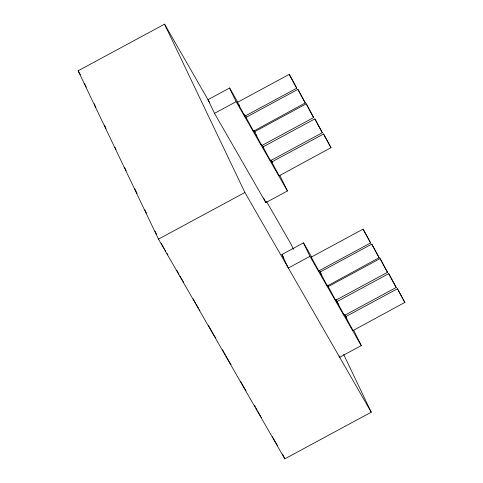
<?xml version="1.0" encoding="UTF-8"?>
<svg xmlns="http://www.w3.org/2000/svg" width="483" height="483" viewBox="0 0 483 483"><rect width="100%" height="100%" fill="white"/><g stroke="black" fill="none" stroke-linecap="round" stroke-linejoin="round"><path stroke-width="0.72" d="M254.396 131.817L261.738 145.576L313.654 117.544L306.246 103.827L254.396 131.817L254.704 132.245M306.246 103.827L313.594 117.586M261.738 145.576L261.176 144.091M328.253 286.576L335.6 300.335L387.511 272.303L380.109 258.586L328.253 286.576L328.567 286.999M380.109 258.586L387.451 272.346M335.6 300.335L335.468 299.786M343.703 354.504L371.24 412.198L284.813 458.85L158.478 239.139L78.131 70.802L164.552 24.15L209.857 102.933M237.829 102.348L229.588 88.015L207.986 99.673L214.512 113.354L265.837 202.612L287.439 190.948L279.79 175.317M214.512 113.354L236.115 101.69L229.588 88.015M237.407 102.36L289.257 74.37L296.737 88.196L244.881 116.186L237.407 102.36L237.992 103.139M246.04 117.363L297.89 89.373L305.292 102.915L253.515 131.195L246.04 117.363L246.638 118.178M263.012 146.892L314.868 118.903L322.342 132.728L270.492 160.718L263.012 146.892L263.603 147.677M271.724 161.992L323.574 134.002L330.994 147.659L279.156 175.824L271.724 161.992L271.965 162.288M158.478 239.139L244.899 192.488L164.552 24.15M288.508 268.391L281.891 254.529L303.493 242.864L311.734 257.197M288.327 268.017L309.935 256.352L303.493 242.864M311.263 257.113L363.119 229.123L370.594 242.949L318.744 270.939L311.263 257.113L311.849 257.892M319.897 272.122L371.753 244.132L379.149 257.668L327.371 285.954L319.897 272.122L320.501 272.931M336.874 301.646L388.724 273.656L396.205 287.482L344.349 315.471L336.874 301.646L337.466 302.436M345.58 316.745L397.437 288.756L404.857 302.412L353.013 330.577L345.58 316.745L346.987 318.931M339.652 357.275L361.26 345.611L353.695 330.167M296.737 88.196L289.257 74.37M370.594 242.949L363.119 229.123M322.342 132.728L314.868 118.903M396.205 287.482L388.724 273.656M305.365 103.205L297.89 89.373M379.227 257.964L371.753 244.132M331.006 147.834L323.574 134.002M404.869 302.587L397.437 288.756M238.62 104.171L239.417 105.56M321.135 273.988L321.944 275.382M338.094 303.475L338.897 304.864M245.322 115.377L246.445 117.333M253.943 130.362L255.441 132.97M262.559 145.347L263.682 147.303M271.174 160.332L272.297 162.288M236.115 101.69L287.439 190.948M319.227 270.226L321.104 273.487M327.848 285.212L328.597 286.516M336.09 299.545L337.212 301.501M344.705 314.53L346.202 317.138M309.935 256.352L361.26 345.611M266.453 201.357L290.893 243.861L293.483 249.288M281.891 254.529L283.762 257.783M244.899 192.488L371.24 412.198M78.131 70.802L80.389 74.726M255.984 134.359L256.859 135.904M105.222 126.854L106.012 128.472M95.181 105.813L95.912 107.317M343.745 314.01L343.938 314.409M243.909 113.952L244.881 116.186M263.664 198.054L265.837 202.612M339.006 355.923L339.833 357.649M282.549 454.098L284.813 458.85M270.082 159.656L270.492 160.718M326.973 284.91L327.371 285.954M253.116 130.156L253.515 131.195M278.878 175.009L279.156 175.824M318.659 270.625L318.744 270.939M344.27 315.17L344.349 315.471M167.909 254.825A14.744 0.537 61.6 0 1 167.033 253.478M165.778 251.377A14.744 0.537 61.6 0 1 164.214 248.654M163.876 248.057A14.744 0.537 61.6 0 1 162.819 246.161M162.457 245.509A14.744 0.537 61.6 0 1 161.237 243.269M156.528 234.291A14.744 0.537 61.6 0 1 154.946 231.013M137.057 193.423A14.744 0.537 61.6 0 1 135.747 190.803M135.391 190.067A14.744 0.537 61.6 0 1 134.811 188.829M183.697 282.289A14.744 0.537 61.6 0 1 183.166 281.48M182.828 280.943A14.744 0.537 61.6 0 1 181.566 278.842M181.276 278.341A14.744 0.537 61.6 0 1 180.008 276.119M178.97 274.266A14.744 0.537 61.6 0 1 176.724 270.172M94.861 105.143A14.744 0.537 61.6 0 1 94.239 103.718M86.306 87.151A14.744 0.537 61.6 0 1 85.388 85.292M85.129 84.754A14.744 0.537 61.6 0 1 84.507 83.414M105.131 126.667A14.744 0.537 61.6 0 1 104.394 125.043M126.148 170.656A14.744 0.537 61.6 0 1 125.556 169.455M125.296 168.917A14.744 0.537 61.6 0 1 124.523 167.227M146.421 213.124A14.744 0.537 61.6 0 1 145.806 211.88M145.449 211.137A14.744 0.537 61.6 0 1 144.864 209.894M115.992 149.386A14.744 0.537 61.6 0 1 114.942 147.218M199.92 310.249A14.744 0.537 61.6 0 1 199.491 309.754M198.622 308.408A14.744 0.537 61.6 0 1 196.128 304.169M195.802 303.584A14.744 0.537 61.6 0 1 193.128 298.766M215.708 337.714A14.744 0.537 61.6 0 1 214.41 335.872M214.132 335.413A14.744 0.537 61.6 0 1 213.154 333.771M212.864 333.27A14.744 0.537 61.6 0 1 208.614 325.663M231.079 364.683A14.744 0.537 61.6 0 1 228.948 361.23M228.658 360.735A14.744 0.537 61.6 0 1 225.99 356.013M225.326 354.818A14.744 0.537 61.6 0 1 224.1 352.56M223.496 351.437A14.744 0.537 61.6 0 1 222.597 349.746M245.998 390.801A14.744 0.537 61.6 0 1 241.422 382.826M241.12 382.276A14.744 0.537 61.6 0 1 240.51 381.159M261.508 417.807A14.744 0.537 61.6 0 1 260.874 416.751M260.53 416.159A14.744 0.537 61.6 0 1 258.973 413.442M258.634 412.844A14.744 0.537 61.6 0 1 257.934 411.588M257.216 410.29A14.744 0.537 61.6 0 1 255.99 408.057M255.38 406.928A14.744 0.537 61.6 0 1 254.475 405.237M277.58 445.731A14.744 0.537 61.6 0 1 274.761 440.907M274.422 440.303A14.744 0.537 61.6 0 1 273.366 438.407M273.004 437.755A14.744 0.537 61.6 0 1 272.4 436.65"/></g></svg>
